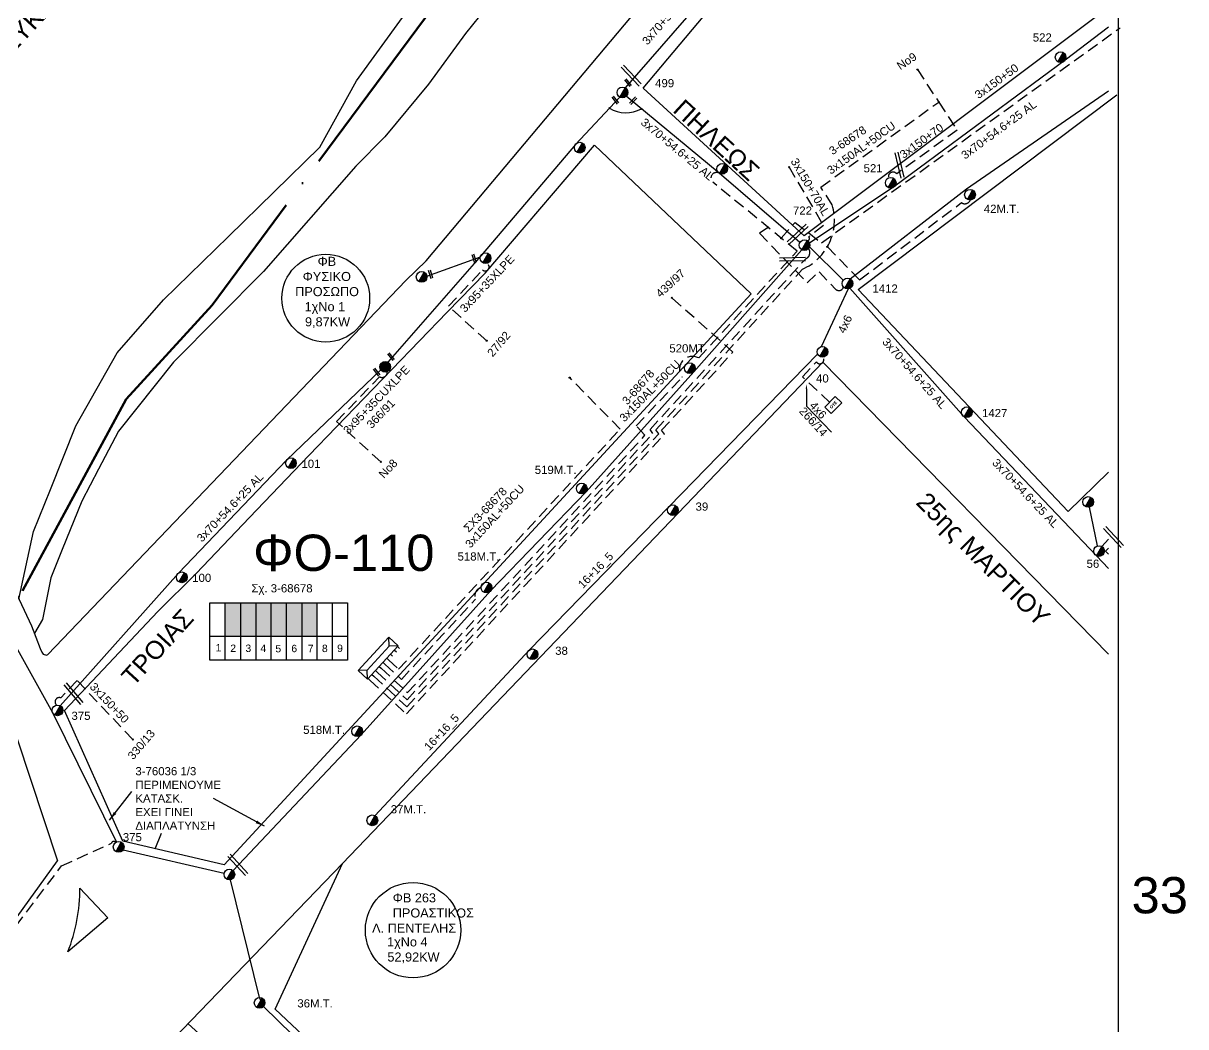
# Model space of a CAD drawing. Header units: millimetres. Extents: x 1020 to 3238, y 796 to 1818.
# Drawn here: x 2769.9 to 3026, y 1476.2 to 1697.4 of the extents above; entities that cross this region are included whole.
import ezdxf
from ezdxf import colors
from ezdxf.entities.mleader import LeaderData, LeaderLine
from ezdxf.enums import TextEntityAlignment as Align
from ezdxf.math import Vec2, Vec3

# ---------------------------------------------------------------- set-up
doc = ezdxf.new("R2010")
doc.units = ezdxf.units.MM
doc.linetypes.add('ACAD_ISO04W100', pattern=[30, 24, -3, 0, -3])
doc.linetypes.add('DASHED', pattern=[19.05, 12.7, -6.35])
for name, color, linetype, lineweight in [('16+16_5', 7, 'SYN_LINE', 30), ('3x150+50', 7, 'Continuous', 30), ('3x150+70', 7, 'Continuous', 30), ('3x150+70AL', 7, 'DASHED', 30), ('3x150AL+50CU', 7, 'Continuous', 30), ('3x70+54.6+25 AL', 7, 'SYN_LINE', 30), ('3x95+35XLPE', 7, 'Continuous', 30), ('4x6', 7, 'SYN_LINE', 30), ('4x6συγκ', 7, 'SYN_LINE', 30), ('Υπόβαθρο ΔΕΗ', 7, 'Continuous', 30)]:
    doc.layers.add(name, color=color, linetype=linetype, lineweight=lineweight)
for name, color, linetype in [('Pillar OTE', 7, 'Continuous'), ('text οδών', 7, 'Continuous'), ('text_kalodion', 7, 'Continuous'), ('Άγνωστα', 7, 'Continuous'), ('ΑΓΝΩΣΤΟ ΥΠΟΓΕΙΟ ΚΑΛΩΔΙΟ', 7, 'DASHED'), ('Επιγραφές - Σχήματα', 7, 'Continuous'), ('Καλώδια ΧΤ   3x150AL+50CU', 7, 'DASHED'), ('Καλώδια ΧΤ   3x150AL+50XLPE', 7, 'DASHED'), ('Μηχανική τομή', 7, 'Continuous'), ('Στύλος Ξύλινος', 7, 'Continuous'), ('Στύλος Ξύλινος @ 1', 7, 'Continuous'), ('Στύλος ΦΜ', 7, 'Continuous'), ('Στύλος ΦΜ @ 1', 7, 'Continuous'), ('Συνδέσεις', 7, 'Continuous'), ('Τομή', 7, 'Continuous'), ('Υποσταθμός πόλεως', 7, 'Continuous')]:
    doc.layers.add(name, color=color, linetype=linetype)
doc.styles.add('arial', font='arial.ttf')
doc.styles.get("Standard").update_dxf_attribs({"font": 'arial.ttf'})
doc.linetypes.add('PRANES_1r', pattern='A,0.5,[137,SPECLINE.shx,S=1,R=180,X=0,Y=0],0.5', length=1)
doc.linetypes.add('SYN_LINE', pattern='A,0.5,-0.0001,["/\\/\\/\\/",Standard,S=0.1,R=0,X=0,Y=-0.05],-0.25', length=0.7501)
doc.dimstyles.new('ISO-25', dxfattribs={"dimtxt": 2.5, "dimasz": 2.5, "dimexe": 1.25, "dimexo": 0.625, "dimtad": 1, "dimtxsty": 'Standard', "dimcen": 2.5, "dimadec": 0, "dimazin": 0, "dimtfac": 1, "dimtmove": 0, "dimatfit": 3, "dimfxl": 1, "dimarcsym": 0})

# ---------------------------------------------------------------- blocks, each defined once
blk = doc.blocks.new('ΥΠΑΡΧΩΝ ΤΣΙΜΕΝΤΕΝΙΟΣ ΣΤΥΛΟΣ')
at = {"layer": 'Στύλος ΦΜ'}
blk.add_hatch(color=7, dxfattribs=at).paths.add_polyline_path([(-1.29, -2.28, 0.574793), (2.62, 0, 0.268822), (1.3, 2.27)])
at = {"layer": 'Στύλος ΦΜ', "color": 7}
blk.add_line((-1.29, -2.28), (1.3, 2.27), dxfattribs=at)
blk.add_circle((0, 0), 2.62, dxfattribs=at)
at = {"layer": 'Στύλος ΦΜ', "flags": 4}
for tag, p in [('ΑΡΙΘΜΟΣ', (-4.68, 8.05)), ('ΤΥΠΟΣ', (-4.91, 3.03))]:
    blk.add_attdef(tag, p, '', height=4, dxfattribs=at)
blk = doc.blocks.new('ΥΠΑΡΧΩΝ ΞΥΛΙΝΟΣ ΣΤΥΛΟΣ')
at = {"layer": 'Στύλος Ξύλινος'}
h = blk.add_hatch(color=7, dxfattribs=at)
h.paths.add_polyline_path([(-2.62, 0, 0.270008), (-1.29, -2.28), (1.3, 2.27, 0.576266)])
h.paths.add_polyline_path([(-1.29, -2.28, 0.574793), (2.62, 0, 0.268822), (1.3, 2.27)])
at = {"layer": 'Στύλος Ξύλινος', "color": 7}
blk.add_line((-1.29, -2.28), (1.3, 2.27), dxfattribs=at)
blk.add_circle((0, 0), 2.62, dxfattribs=at)
at = {"layer": 'Στύλος Ξύλινος', "flags": 4}
for tag, p in [('ΑΡΙΘΜΟΣ', (-4.91, 8.6)), ('ΤΥΠΟΣ', (-4.85, 3.39))]:
    blk.add_attdef(tag, p, '', height=4, dxfattribs=at)
blk = doc.blocks.new('ΤΟΜΗ')
at = {"layer": 'Τομή', "ltscale": 40}
for p, q in [((-5.7, 0), (17.1, 0)), ((-5.7, -2.8), (17.1, -2.8))]:
    blk.add_line(p, q, dxfattribs=at)
blk = doc.blocks.new('ΜΗΧΑΝΙΚΗ ΤΟΜΗ')
at = {"layer": 'Μηχανική τομή', "ltscale": 40}
for p, q in [((-1.9, 0.8), (5.7, 0.8)), ((-1.9, -0.8), (5.7, -0.8))]:
    blk.add_line(p, q, dxfattribs=at)
blk = doc.blocks.new('ΥΠΟΣΤΑΘΜΟΣ ΠΟΛΕΩΣ 9 ΑΝΑΧΩΡΗΣΕΩΝ')
at = {"layer": 'Υποσταθμός πόλεως', "ltscale": 40}
for p, q in [((-9.63, -2.82), (-9.63, -4)), ((-7.12, -2.82), (-7.12, -4)), ((-4.84, -2.82), (-4.84, -4)), ((-2.36, -2.82), (-2.36, -4)), ((0.09, -2.82), (0.09, -4)), ((2.55, -2.82), (2.55, -4)), ((5.02, -2.82), (5.02, -4)), ((7.48, -2.82), (7.48, -4)), ((9.61, -2.82), (9.61, -4))]:
    blk.add_line(p, q, dxfattribs=at)
blk.add_lwpolyline([(-10.02, 2.82), (10.02, 2.82), (10.02, -2.82), (-10.02, -2.82)], close=True, dxfattribs=at)
for points in [[(-7.21, 0), (-10.02, 2.82)], [(-10.02, -2.82), (-7.21, 0)], [(-7.21, 0), (7.21, 0)], [(7.21, 0), (10.02, 2.82)], [(10.02, -2.82), (7.21, 0)]]:
    blk.add_lwpolyline(points, dxfattribs=at)
at = {"layer": 'Υποσταθμός πόλεως', "linetype": 'SYN_LINE', "ltscale": 40, "flags": 1}
for tag, p in [('ΜΕΤΑΣΧΗΜΑΤΙΣΜΟΣ', (10.79, 1.71)), ('ΙΣΧΥΣ', (10.77, -1.08)), ('ΑΡΙΘΜΟΣ', (10.89, -3.8))]:
    blk.add_attdef(tag, p, '', height=1.8, dxfattribs=at)
blk = doc.blocks.new('_ΣΥΝΔΕΣΗ')
at = {"layer": 'Συνδέσεις', "linetype": 'SYN_LINE', "ltscale": 40}
blk.add_hatch(color=256, dxfattribs=at).paths.add_polyline_path([(0.5, 0, 1), (-0.5, 0, 1)])
at = {"layer": 'Συνδέσεις'}
blk.add_circle((0, 0), 0.5, dxfattribs=at)
blk = doc.blocks.new('PILLAR ΟΤΕ')
at = {"layer": 'Pillar OTE', "ltscale": 40}
blk.add_lwpolyline([(-3.31, 2.02), (3.39, 2.02), (3.39, -1.99), (-3.31, -1.99)], close=True, dxfattribs=at)
at = {"layer": 'Pillar OTE', "insert": (-1.81, 0.71), "char_height": 1.3575, "width": 109.961, "attachment_point": 1}
blk.add_mtext('{\\fArial|b1|i0|c161|p34;OTE}', dxfattribs=at)

msp = doc.modelspace()

# ---------------------------------------------------------------- hatches: boundary and pattern name
at = {"layer": 'Καλώδια ΧΤ   3x150AL+50CU', "linetype": 'DASHED', "lineweight": -3, "ltscale": 0.2}
h = msp.add_hatch(color=5, dxfattribs=at)
h.dxf.hatch_style = 1
h.paths.add_polyline_path([(2817.78, 1569.68), (2814.34, 1569.68), (2814.34, 1562.32), (2817.78, 1562.32)])
h = msp.add_hatch(color=6, dxfattribs=at)
h.dxf.hatch_style = 1
h.paths.add_polyline_path([(2817.78, 1562.32), (2821.22, 1562.31), (2821.22, 1569.68), (2817.78, 1569.68)])
h = msp.add_hatch(color=62, dxfattribs=at)
h.dxf.hatch_style = 1
h.paths.add_polyline_path([(2824.52, 1569.68), (2821.22, 1569.68), (2821.22, 1562.31), (2824.52, 1562.31)])
h = msp.add_hatch(color=30, dxfattribs=at)
h.dxf.hatch_style = 1
h.paths.add_polyline_path([(2824.52, 1562.31), (2827.9, 1562.31), (2827.9, 1569.68), (2824.52, 1569.68)])
h = msp.add_hatch(color=2, dxfattribs=at)
h.dxf.hatch_style = 1
h.paths.add_polyline_path([(2827.9, 1562.31), (2831.3, 1562.3), (2831.3, 1569.68), (2827.9, 1569.68)])
h = msp.add_hatch(color=27, dxfattribs=at)
h.dxf.hatch_style = 1
h.paths.add_polyline_path([(2831.24, 1562.31), (2834.63, 1562.3), (2834.64, 1569.68), (2831.24, 1569.68)])

# ---------------------------------------------------------------- linework, layer by layer
at = {"lineweight": -3}
msp.add_lwpolyline([(1059.16, 1801.46), (3011.12, 1801.46), (3011.12, 806.84), (1059.16, 806.84)], close=True, dxfattribs=at)
at = {"lineweight": -3, "ltscale": 0.2}
for centre, radius in [((2836.53, 1636.81), 9.67), ((2855.76, 1497.52), 10.5)]:
    msp.add_circle(centre, radius, dxfattribs=at)
at = {"layer": '16+16_5', "linetype": 'Continuous', "lineweight": -3, "ltscale": 0.2}
msp.add_lwpolyline([(2944.92, 1624.49), (2912.1, 1590.83), (2881.4, 1559.29), (2847.37, 1522.75)], dxfattribs=at)
at = {"layer": '3x150+50', "color": 62, "linetype": 'DASHED', "lineweight": -3, "ltscale": 0.2}
msp.add_lwpolyline([(2936.91, 1650.01), (2939.97, 1653.53), (2945.77, 1649.03), (3011.58, 1696.43), (3011.58, 1696.43)], dxfattribs=at)
at = {"layer": '3x150+50', "color": 30, "linetype": 'DASHED', "lineweight": -3, "ltscale": 0.2}
msp.add_lwpolyline([(2850.42, 1557.04), (2852.58, 1555.05), (2901.41, 1607.98), (2890.28, 1619.3)], dxfattribs=at)
at = {"layer": '3x150+50', "color": 5, "linetype": 'DASHED', "lineweight": -3, "ltscale": 0.2}
msp.add_lwpolyline([(2849.58, 1556.14), (2853.21, 1552.79), (2869.56, 1570.51, -0.483196), (2870.76, 1572.98)], format="xyb", dxfattribs=at)
at = {"layer": '3x150+50', "color": 62, "linetype": 'DASHED', "lineweight": -3, "ltscale": 0.2}
msp.add_lwpolyline([(2794.02, 1539.54), (2781.72, 1552.55), (2778.17, 1548.7, 0.91411), (2777.28, 1547.12, 81.746997)], format="xyb", dxfattribs=at)
at = {"layer": '3x150+70', "color": 2, "linetype": 'DASHED', "lineweight": -3, "ltscale": 0.2}
msp.add_lwpolyline([(2966.92, 1687.19), (2971.61, 1680.03), (2975.64, 1673.88), (2962.35, 1664.22, 0.802234), (2960.54, 1663.32, -3.101444)], format="xyb", dxfattribs=at)
at = {"layer": '3x150+70AL', "color": 6, "linetype": 'DASHED', "lineweight": -3, "ltscale": 0.2}
msp.add_lwpolyline([(2938.63, 1665.68), (2946.23, 1652.81), (2942.98, 1650.3, -0.791811), (2942.61, 1649.53, 2.343439)], format="xyb", dxfattribs=at)
at = {"layer": '3x150AL+50CU', "color": 2, "linetype": 'DASHED', "lineweight": -3, "ltscale": 0.2}
msp.add_lwpolyline([(2847.14, 1553.49), (2854.41, 1546.78), (2909.9, 1606.93), (2909.3, 1607.8), (2941.56, 1643.21, 0.378579), (2948.14, 1657.36), (2945.61, 1661.3), (2971.61, 1680.03)], format="xyb", dxfattribs=at)
at = {"layer": '3x150AL+50CU', "color": 62, "linetype": 'DASHED', "lineweight": -3, "ltscale": 0.2}
msp.add_lwpolyline([(2848.76, 1555.24), (2854.55, 1549.89), (2906.87, 1606.6), (2904.92, 1608.68), (2915.09, 1619.39, -0.817537), (2918.71, 1623.64), (2940.38, 1647.17), (2921.86, 1662.37, -0.954672), (2923.3, 1664.3, -0.92639)], format="xyb", dxfattribs=at)
at = {"layer": '3x150AL+50CU', "color": 6, "linetype": 'DASHED', "lineweight": -3, "ltscale": 0.2}
msp.add_lwpolyline([(2847.91, 1554.33), (2854.45, 1548.3), (2908.62, 1607.02), (2908.03, 1607.88), (2942.31, 1645.52, 0.493983), (2942.92, 1647.74)], format="xyb", dxfattribs=at)
at = {"layer": '3x150AL+50CU', "color": 27, "linetype": 'DASHED', "lineweight": -3, "ltscale": 0.2}
msp.add_lwpolyline([(2846.29, 1552.57), (2854.29, 1545.18), (2911.15, 1606.82), (2910.55, 1607.69), (2926.27, 1624.94), (2912.78, 1636.9)], dxfattribs=at)
at = {"layer": '3x70+54.6+25 AL', "color": 151, "linetype": 'SYN_LINE', "lineweight": -3, "ltscale": 20}
msp.add_lwpolyline([(2926.51, 1710.83), (2902.49, 1683.19)], dxfattribs=at)
at = {"layer": '3x70+54.6+25 AL', "color": 173, "linetype": 'SYN_LINE', "lineweight": -3, "ltscale": 20}
msp.add_lwpolyline([(3009, 1696.56), (2999.45, 1689.26), (2961.96, 1661.53), (2943.12, 1648.93)], dxfattribs=at)
at = {"layer": '3x70+54.6+25 AL', "color": 62, "linetype": 'SYN_LINE', "lineweight": -3, "ltscale": 20}
for points in [[(2901.32, 1681.14), (2891.53, 1670.68), (2870.74, 1646.24), (2850.21, 1622.71)], [(2941, 1649.09), (2923.22, 1664.35), (2902.73, 1681.32)], [(2848.64, 1621.04), (2827.9, 1601.12), (2804.1, 1576.24), (2778.02, 1546.98)]]:
    msp.add_lwpolyline(points, dxfattribs=at)
at = {"layer": '3x70+54.6+25 AL', "color": 2, "linetype": 'SYN_LINE', "lineweight": -3, "ltscale": 20}
msp.add_lwpolyline([(2952.08, 1641.09), (2977.73, 1660.9), (3009, 1682.49)], dxfattribs=at)
at = {"layer": '3x70+54.6+25 AL', "color": 5, "linetype": 'SYN_LINE', "lineweight": -3, "ltscale": 20}
msp.add_lwpolyline([(2941.44, 1647.48), (2917.61, 1620.59), (2893.89, 1594.16), (2872.91, 1572.37), (2844.33, 1540.56), (2816.1, 1510.64)], dxfattribs=at)
at = {"layer": '3x70+54.6+25 AL', "color": 6, "linetype": 'SYN_LINE', "lineweight": -3, "ltscale": 10}
msp.add_lwpolyline([(2943.14, 1648.12), (2950.57, 1640.8)], dxfattribs=at)
at = {"layer": '3x70+54.6+25 AL', "color": 62, "linetype": 'SYN_LINE', "lineweight": -3, "ltscale": 10}
msp.add_lwpolyline([(2858.82, 1641.67), (2870.61, 1645.93)], dxfattribs=at)
at = {"layer": '3x70+54.6+25 AL', "color": 6, "linetype": 'SYN_LINE', "lineweight": -3, "ltscale": 20}
msp.add_lwpolyline([(2952.04, 1639.02), (2977.23, 1610.65), (3006.35, 1580.06), (3009, 1577.25)], dxfattribs=at)
at = {"layer": '3x70+54.6+25 AL', "color": 30, "linetype": 'SYN_LINE', "lineweight": -3, "ltscale": 20}
for points in [[(2790.45, 1516.97), (2776.36, 1545.46), (2754.27, 1585.11)], [(2791.87, 1515.21), (2814.14, 1510.06)], [(2822.8, 1480.67), (2821.95, 1482.67), (2815.57, 1508.65)], [(2845.12, 1458.88), (2822.8, 1480.67)]]:
    msp.add_lwpolyline(points, dxfattribs=at)
at = {"layer": '3x70+54.6+25 AL', "color": 27, "linetype": 'SYN_LINE', "lineweight": -3, "ltscale": 20}
msp.add_lwpolyline([(3009, 1583.71), (3007.52, 1582.1)], dxfattribs=at)
at = {"layer": '3x95+35XLPE', "color": 62, "linetype": 'DASHED', "lineweight": -3, "ltscale": 0.2}
for points in [[(2871.99, 1627.42), (2863.58, 1635.04), (2871.08, 1643.03, 1.157078), (2872.02, 1644.49, 35.443353)], [(2848.66, 1600.74), (2838.89, 1609.64), (2848.37, 1619.48, 0.587737), (2850.09, 1620.61, -461.644442)]]:
    msp.add_lwpolyline(points, format="xyb", dxfattribs=at)
at = {"layer": '4x6', "color": 6, "linetype": 'SYN_LINE', "lineweight": -3, "ltscale": 15}
msp.add_lwpolyline([(2951.63, 1638.89), (2945.7, 1626.12)], dxfattribs=at)
at = {"layer": '4x6', "color": 6, "linetype": 'DASHED', "lineweight": -3, "ltscale": 0.2}
msp.add_lwpolyline([(2947.61, 1613.83), (2941.56, 1619.5), (2944.65, 1622.79, 1.120418), (2946.04, 1623.81, -0.231639)], format="xyb", dxfattribs=at)
at = {"layer": '4x6συγκ', "color": 27, "linetype": 'SYN_LINE', "lineweight": -3, "ltscale": 7}
msp.add_lwpolyline([(3006.58, 1582.21), (3004.83, 1590.77)], dxfattribs=at)
at = {"layer": 'Pillar OTE', "lineweight": -3, "ltscale": 40}
for points in [[(2811.01, 1557.04), (2811.01, 1569.68), (2841.34, 1569.68), (2841.34, 1557.01), (2811.01, 1557.04)], [(2814.34, 1557.04), (2814.34, 1569.68)], [(2817.78, 1557.04), (2817.78, 1569.68)], [(2821.22, 1557.03), (2821.22, 1569.68)], [(2824.51, 1557.03), (2824.52, 1569.68)], [(2827.9, 1557.03), (2827.9, 1569.68)], [(2831.3, 1557.02), (2831.3, 1569.68)], [(2834.63, 1557.02), (2834.64, 1569.68)], [(2838.02, 1557.02), (2838.02, 1569.68)], [(2811.01, 1562.32), (2841.34, 1562.3)]]:
    msp.add_lwpolyline(points, dxfattribs=at)
at = {"layer": 'ΑΓΝΩΣΤΟ ΥΠΟΓΕΙΟ ΚΑΛΩΔΙΟ', "color": 2, "linetype": 'DASHED', "lineweight": -3, "ltscale": 0.2}
msp.add_lwpolyline([(2947.06, 1648.14), (2954.18, 1640.85), (2976.6, 1657.88, 0.606676), (2978.69, 1658.91, -29.878136)], format="xyb", dxfattribs=at)
at = {"layer": 'ΑΓΝΩΣΤΟ ΥΠΟΓΕΙΟ ΚΑΛΩΔΙΟ', "color": 62, "linetype": 'DASHED', "lineweight": -3, "ltscale": 0.2}
msp.add_lwpolyline([(2934.02, 1652.38), (2932.09, 1651.11), (2942.62, 1640.22), (2945.23, 1642.64), (2948.88, 1638.81, 0.601717), (2950.61, 1639.29, 1.619268)], format="xyb", dxfattribs=at)
at = {"layer": 'Καλώδια ΧΤ   3x150AL+50XLPE', "color": 30, "linetype": 'DASHED', "lineweight": -3, "ltscale": 0.2}
msp.add_lwpolyline([(2734.61, 1456.99, -0.407229), (2740.61, 1462.07), (2778.31, 1511.68), (2789.31, 1516.7, -0.6404), (2790.26, 1516.87)], format="xyb", dxfattribs=at)
at = {"layer": 'Υπόβαθρο ΔΕΗ', "color": 1, "linetype": 'ACAD_ISO04W100', "lineweight": 50, "ltscale": 2}
msp.add_lwpolyline([(2897.66, 1801.46), (2899.37, 1753.84), (2811.49, 1635.31), (2792.55, 1614.57), (2757.37, 1549.51), (2665.72, 1495.01), (2560.71, 1451.54), (2481.37, 1390.44), (2388.44, 1347.03), (2262.24, 1330.19), (2197.17, 1327.65), (2179.45, 1318.84), (2139.09, 1283.92), (2119.89, 1261.32), (2078.79, 1160.44), (2035.44, 1084.11), (1936.96, 1112.27), (1734.05, 1208.64), (1538.56, 1301.42), (1499.15, 1214.88), (1220.66, 1365.27), (1101.95, 1134.49), (1047.96, 1156.8)], dxfattribs=at)
at = {"layer": 'Υπόβαθρο ΔΕΗ', "linetype": 'PRANES_1r', "lineweight": -3, "ltscale": 0.2}
for points in [[(2768.93, 1570.47), (2772.11, 1585.36), (2775.85, 1594.65), (2781.49, 1608.66), (2790.53, 1624.8), (2800.8, 1636.43), (2815.09, 1650.42), (2835.19, 1670.1), (2843.32, 1684.69), (2868.09, 1718.86), (2883.95, 1737.27), (2894.81, 1753.21), (2895.62, 1757.94), (2895.08, 1765.12), (2894.1, 1772.94), (2892.25, 1785.32), (2891.96, 1793.75), (2891.69, 1801.46)], [(2871.95, 1700.89), (2867.34, 1695.14), (2859.19, 1683.97), (2849.56, 1672.39), (2843.13, 1665.91), (2822.8, 1642.71), (2802.95, 1622.71), (2790.88, 1607.53), (2786.47, 1599.12), (2782.76, 1592.07), (2778.46, 1581.44), (2775.92, 1575.16), (2774.1, 1565.98), (2772.33, 1562.96)]]:
    msp.add_lwpolyline(points, dxfattribs=at)
at = {"layer": 'Υπόβαθρο ΔΕΗ', "color": 7, "lineweight": -3}
for points in [[(2857.6, 1799.09), (2775.2, 1711.07), (2716.34, 1647.42), (2762.48, 1582.94), (2766.22, 1576.2), (2771.72, 1564.58), (2773.62, 1559.58), (2773.95, 1558.83), (2774.28, 1558.38), (2774.97, 1558.1), (2775.3, 1558.28), (2854.2, 1640.69), (2858.63, 1645.08), (2986.7, 1797.46)], [(3009, 1700.88), (2941.93, 1650.53), (2906.51, 1683.11), (2995.07, 1788.56)], [(3009, 1598.5), (3000.12, 1589.83), (2953.84, 1638.76), (3010.82, 1681.66)], [(3009, 1305), (2997.51, 1322.28), (2919.67, 1391.7), (2876.72, 1431.81), (2825.39, 1480.14), (2840.19, 1512.25), (2946.1, 1622.7), (3009, 1558.38)], [(3009, 1580.42), (3008.36, 1581.09), (3009, 1581.73)], [(2765.49, 1548.8), (2777.44, 1512.79)], [(2704.72, 1431.36), (2730.71, 1455.75), (2749.93, 1477.21), (2767.2, 1498.61), (2777.44, 1512.79)], [(2840.19, 1512.25), (2797.13, 1467.44), (2833.49, 1435.42), (2975.07, 1305.94), (2983.8, 1297.96), (2995.29, 1280.68)], [(2806.18, 1476.85), (2992.22, 1307.94), (3006.4, 1286.6)]]:
    msp.add_lwpolyline(points, dxfattribs=at)
msp.add_lwpolyline([(2814.15, 1511.93), (2791.81, 1517.12), (2778.95, 1545.91), (2799.51, 1567.76), (2808, 1576.15), (2819.7, 1588.46), (2832.82, 1602.16), (2863.31, 1633.76), (2871.63, 1642.34), (2895.74, 1670.54), (2930.24, 1637.76)], close=True, dxfattribs=at)
msp.add_lwpolyline([(2782.35, 1506.81), (2788.54, 1500.27), (2779.7, 1492.73, 0.093073), (2782.35, 1506.81, -1.219956)], format="xyb", dxfattribs=at)
at = {"layer": 'Υπόβαθρο ΔΕΗ', "lineweight": -3}
msp.add_arc((2902.72, 1684.9), 7.21, 239.3186, 297.9329, dxfattribs=at)

# ---------------------------------------------------------------- block references
at = {"layer": 'Pillar OTE', "xscale": 0.5, "yscale": 0.5, "zscale": 0.5, "rotation": 46}
msp.add_blockref('PILLAR ΟΤΕ', (2948.36, 1613.25), dxfattribs=at)
at = {"layer": 'Μηχανική τομή', "lineweight": -3, "xscale": 0.2499999999999677, "yscale": 0.2499999999999677, "zscale": 0.2499999999999677}
for p, rotation in [((2903.47, 1683.95), 128.1348075056611), ((2900.66, 1680.09), 128.1348075056611), ((2903.97, 1680.01), 46.45543828265679), ((2869.42, 1645.07), 107.6648634363392), ((2859.82, 1641.6), 107.6648634363392), ((2851.25, 1623.55), 128.1348075056611), ((2848.06, 1620.14), 128.1348075056611)]:
    msp.add_blockref('ΜΗΧΑΝΙΚΗ ΤΟΜΗ', p, dxfattribs=dict(at, rotation=rotation))
at = {"layer": 'Στύλος Ξύλινος @ 1', "lineweight": -3, "ltscale": 40, "xscale": 0.4499999999997463, "yscale": 0.4499999999997463, "zscale": 0.4499999999997463}
msp.add_blockref('ΥΠΑΡΧΩΝ ΞΥΛΙΝΟΣ ΣΤΥΛΟΣ', (2849.63, 1621.69), dxfattribs=at)
at = {"layer": 'Στύλος ΦΜ @ 1', "lineweight": -3, "ltscale": 40}
ref = msp.add_blockref('ΥΠΑΡΧΩΝ ΤΣΙΜΕΝΤΕΝΙΟΣ ΣΤΥΛΟΣ', (2998.47, 1689.92), dxfattribs=dict(at, xscale=0.4500000000003782, yscale=0.4500000000003782, zscale=0.4500000000003782))
ref.add_attrib('ΤΥΠΟΣ', '522', (2992.33, 1693.38), dxfattribs={"layer": 'Στύλος ΦΜ', "height": 1.8, "flags": 4})
ref = msp.add_blockref('ΥΠΑΡΧΩΝ ΤΣΙΜΕΝΤΕΝΙΟΣ ΣΤΥΛΟΣ', (2901.9, 1682.16), dxfattribs=dict(at, xscale=0.4500000000003782, yscale=0.4500000000003782, zscale=0.4500000000003782))
ref.add_attrib('ΤΥΠΟΣ', '499', (2909.11, 1683.31), dxfattribs={"layer": 'Στύλος ΦΜ', "height": 1.8, "flags": 4})
for p, xscale, yscale, zscale in [((2892.49, 1669.99), 0.4500000000003782, 0.4500000000003782, 0.4500000000003782), ((2923.88, 1665.33), 0.4500000000003782, 0.4500000000003782, 0.4500000000003782), ((2871.75, 1645.64), 0.4500000000003782, 0.4500000000003782, 0.4500000000003782), ((2857.65, 1641.5), 0.4500000000003782, 0.4500000000003782, 0.4500000000003782), ((3004.53, 1591.9), 0.450000000000327, 0.450000000000327, 0.450000000000327), ((2815.29, 1509.8), 0.4500000000003782, 0.4500000000003782, 0.4500000000003782)]:
    msp.add_blockref('ΥΠΑΡΧΩΝ ΤΣΙΜΕΝΤΕΝΙΟΣ ΣΤΥΛΟΣ', p, dxfattribs=dict(at, xscale=xscale, yscale=yscale, zscale=zscale))
ref = msp.add_blockref('ΥΠΑΡΧΩΝ ΤΣΙΜΕΝΤΕΝΙΟΣ ΣΤΥΛΟΣ', (2961.03, 1662.25), dxfattribs=dict(at, xscale=0.4500000000003782, yscale=0.4500000000003782, zscale=0.4500000000003782))
ref.add_attrib('ΤΥΠΟΣ', '521', (2955.05, 1664.55), dxfattribs={"layer": 'Στύλος ΦΜ', "height": 1.8, "flags": 4})
ref = msp.add_blockref('ΥΠΑΡΧΩΝ ΤΣΙΜΕΝΤΕΝΙΟΣ ΣΤΥΛΟΣ', (2978.5, 1659.62), dxfattribs=dict(at, xscale=0.4500000000003782, yscale=0.4500000000003782, zscale=0.4500000000003782))
ref.add_attrib('ΤΥΠΟΣ', '42M.T.', (2981.54, 1655.61), dxfattribs={"layer": 'Στύλος ΦΜ', "height": 1.8, "flags": 4})
ref = msp.add_blockref('ΥΠΑΡΧΩΝ ΤΣΙΜΕΝΤΕΝΙΟΣ ΣΤΥΛΟΣ', (2942.03, 1648.5), dxfattribs=dict(at, xscale=0.4500000000003782, yscale=0.4500000000003782, zscale=0.4500000000003782))
ref.add_attrib('ΤΥΠΟΣ', '722', (2939.48, 1655.22), dxfattribs={"layer": 'Στύλος ΦΜ', "height": 1.8, "flags": 4})
ref = msp.add_blockref('ΥΠΑΡΧΩΝ ΤΣΙΜΕΝΤΕΝΙΟΣ ΣΤΥΛΟΣ', (2951.49, 1640.06), dxfattribs=dict(at, xscale=0.450000000000327, yscale=0.450000000000327, zscale=0.450000000000327))
ref.add_attrib('ΤΥΠΟΣ', '1412', (2956.99, 1638.03), dxfattribs={"layer": 'Στύλος ΦΜ', "height": 1.8, "flags": 4})
ref = msp.add_blockref('ΥΠΑΡΧΩΝ ΤΣΙΜΕΝΤΕΝΙΟΣ ΣΤΥΛΟΣ', (2916.74, 1621.38), dxfattribs=dict(at, xscale=0.4500000000003782, yscale=0.4500000000003782, zscale=0.4500000000003782))
ref.add_attrib('ΑΡΙΘΜΟΣ', '520MT', (2912.24, 1624.86), dxfattribs={"layer": 'Στύλος ΦΜ', "height": 1.8, "flags": 4})
ref = msp.add_blockref('ΥΠΑΡΧΩΝ ΤΣΙΜΕΝΤΕΝΙΟΣ ΣΤΥΛΟΣ', (2945.99, 1624.98), dxfattribs=dict(at, xscale=0.4500000000003259, yscale=0.4500000000003259, zscale=0.4500000000003259))
ref.add_attrib('ΤΥΠΟΣ', '40', (2944.57, 1618.23), dxfattribs={"layer": 'Στύλος ΦΜ', "height": 1.8, "flags": 4})
ref = msp.add_blockref('ΥΠΑΡΧΩΝ ΤΣΙΜΕΝΤΕΝΙΟΣ ΣΤΥΛΟΣ', (2977.81, 1611.68), dxfattribs=dict(at, xscale=0.450000000000327, yscale=0.450000000000327, zscale=0.450000000000327))
ref.add_attrib('ΤΥΠΟΣ', '1427', (2981.14, 1610.59), dxfattribs={"layer": 'Στύλος ΦΜ', "height": 1.8, "flags": 4})
ref = msp.add_blockref('ΥΠΑΡΧΩΝ ΤΣΙΜΕΝΤΕΝΙΟΣ ΣΤΥΛΟΣ', (2828.86, 1600.44), dxfattribs=dict(at, xscale=0.4500000000002624, yscale=0.4500000000002624, zscale=0.4500000000002624))
ref.add_attrib('ΤΥΠΟΣ', '101', (2831.16, 1599.42), dxfattribs={"layer": 'Στύλος ΦΜ', "height": 1.8, "flags": 4})
ref = msp.add_blockref('ΥΠΑΡΧΩΝ ΤΣΙΜΕΝΤΕΝΙΟΣ ΣΤΥΛΟΣ', (2892.93, 1594.85), dxfattribs=dict(at, xscale=0.4500000000003782, yscale=0.4500000000003782, zscale=0.4500000000003782))
ref.add_attrib('ΤΥΠΟΣ', '519M.T.', (2882.58, 1598.08), dxfattribs={"layer": 'Στύλος ΦΜ', "height": 1.8, "flags": 4})
ref = msp.add_blockref('ΥΠΑΡΧΩΝ ΤΣΙΜΕΝΤΕΝΙΟΣ ΣΤΥΛΟΣ', (2913.02, 1590.1), dxfattribs=dict(at, xscale=0.4500000000003259, yscale=0.4500000000003259, zscale=0.4500000000003259))
ref.add_attrib('ΤΥΠΟΣ', '39', (2918.02, 1589.98), dxfattribs={"layer": 'Στύλος ΦΜ', "height": 1.8, "flags": 4})
ref = msp.add_blockref('ΥΠΑΡΧΩΝ ΤΣΙΜΕΝΤΕΝΙΟΣ ΣΤΥΛΟΣ', (2871.94, 1573.03), dxfattribs=dict(at, xscale=0.4500000000003782, yscale=0.4500000000003782, zscale=0.4500000000003782))
ref.add_attrib('ΤΥΠΟΣ', '518M.T.', (2865.57, 1578.99), dxfattribs={"layer": 'Στύλος ΦΜ', "height": 1.8, "flags": 4})
ref = msp.add_blockref('ΥΠΑΡΧΩΝ ΤΣΙΜΕΝΤΕΝΙΟΣ ΣΤΥΛΟΣ', (3006.93, 1581.08), dxfattribs=dict(at, xscale=0.450000000000327, yscale=0.450000000000327, zscale=0.450000000000327))
ref.add_attrib('ΤΥΠΟΣ', '56', (3004.19, 1577.39), dxfattribs={"layer": 'Στύλος ΦΜ', "height": 1.8, "flags": 4})
ref = msp.add_blockref('ΥΠΑΡΧΩΝ ΤΣΙΜΕΝΤΕΝΙΟΣ ΣΤΥΛΟΣ', (2804.8, 1575.29), dxfattribs=dict(at, xscale=0.4500000000002624, yscale=0.4500000000002624, zscale=0.4500000000002624))
ref.add_attrib('ΤΥΠΟΣ', '100', (2807.1, 1574.28), dxfattribs={"layer": 'Στύλος ΦΜ', "height": 1.8, "flags": 4})
ref = msp.add_blockref('ΥΠΑΡΧΩΝ ΤΣΙΜΕΝΤΕΝΙΟΣ ΣΤΥΛΟΣ', (2882.09, 1558.33), dxfattribs=dict(at, xscale=0.4500000000003259, yscale=0.4500000000003259, zscale=0.4500000000003259))
ref.add_attrib('ΤΥΠΟΣ', '38', (2887.09, 1558.21), dxfattribs={"layer": 'Στύλος ΦΜ', "height": 1.8, "flags": 4})
ref = msp.add_blockref('ΥΠΑΡΧΩΝ ΤΣΙΜΕΝΤΕΝΙΟΣ ΣΤΥΛΟΣ', (2777.43, 1545.96), dxfattribs=dict(at, xscale=0.4500000000002878, yscale=0.4500000000002878, zscale=0.4500000000002878))
ref.add_attrib('ΤΥΠΟΣ', '375', (2780.49, 1543.87), dxfattribs={"layer": 'Στύλος ΦΜ', "height": 1.8, "flags": 4})
ref = msp.add_blockref('ΥΠΑΡΧΩΝ ΤΣΙΜΕΝΤΕΝΙΟΣ ΣΤΥΛΟΣ', (2843.47, 1541.36), dxfattribs=dict(at, xscale=0.4500000000003782, yscale=0.4500000000003782, zscale=0.4500000000003782))
ref.add_attrib('ΤΥΠΟΣ', '518M.T.', (2831.54, 1540.78), dxfattribs={"layer": 'Στύλος ΦΜ', "height": 1.8, "flags": 4})
ref = msp.add_blockref('ΥΠΑΡΧΩΝ ΤΣΙΜΕΝΤΕΝΙΟΣ ΣΤΥΛΟΣ', (2846.79, 1521.73), dxfattribs=dict(at, xscale=0.4500000000003259, yscale=0.4500000000003259, zscale=0.4500000000003259))
ref.add_attrib('ΤΥΠΟΣ', '37M.T.', (2850.85, 1523.27), dxfattribs={"layer": 'Στύλος ΦΜ', "height": 1.8, "flags": 4})
ref = msp.add_blockref('ΥΠΑΡΧΩΝ ΤΣΙΜΕΝΤΕΝΙΟΣ ΣΤΥΛΟΣ', (2790.89, 1515.87), dxfattribs=dict(at, xscale=0.4500000000002878, yscale=0.4500000000002878, zscale=0.4500000000002878))
ref.add_attrib('ΤΥΠΟΣ', '375', (2791.81, 1517.12), dxfattribs={"layer": 'Στύλος ΦΜ', "height": 1.8, "flags": 4})
ref = msp.add_blockref('ΥΠΑΡΧΩΝ ΤΣΙΜΕΝΤΕΝΙΟΣ ΣΤΥΛΟΣ', (2821.95, 1481.49), dxfattribs=dict(at, xscale=0.4500000000003259, yscale=0.4500000000003259, zscale=0.4500000000003259))
ref.add_attrib('ΤΥΠΟΣ', '36M.T.', (2830.27, 1480.49), dxfattribs={"layer": 'Στύλος ΦΜ', "height": 1.8, "flags": 4})
at = {"layer": 'Συνδέσεις', "lineweight": -3, "xscale": 0.25, "yscale": 0.25, "zscale": 0.25}
for p in [(2966.92, 1687.19), (2899.04, 1678.7), (2906.1, 1678.53), (2971.61, 1680.03), (2938.64, 1665.69), (2934.02, 1652.39), (2936.91, 1650.01), (2947.06, 1648.14), (2912.78, 1636.91), (2871.99, 1627.43), (2890.28, 1619.3), (2848.66, 1600.74), (2794.02, 1539.55)]:
    msp.add_blockref('_ΣΥΝΔΕΣΗ', p, dxfattribs=at)
at = {"layer": 'Τομή', "lineweight": -3, "xscale": 0.2499999999999996, "yscale": 0.2499999999999996, "zscale": 0.2499999999999996}
for p, rotation in [((2904.58, 1684.6), 133.5875028228677), ((2962.98, 1664.68), 103.075708789224), ((2939.24, 1650.23), 42.4957034146691), ((2937.95, 1645.77), 1.070233739105758), ((3009.43, 1585.46), 312.6198851484221), ((2780.26, 1550.96), 310.0980556131654), ((2816.44, 1513.19), 312.6198851484221)]:
    msp.add_blockref('ΤΟΜΗ', p, dxfattribs=dict(at, rotation=rotation))
at = {"layer": 'Υποσταθμός πόλεως', "lineweight": -3, "xscale": 0.4999999999999997, "yscale": 0.4999999999999997, "zscale": 0.4999999999999997, "rotation": 47.30621590339378}
msp.add_blockref('ΥΠΟΣΤΑΘΜΟΣ ΠΟΛΕΩΣ 9 ΑΝΑΧΩΡΗΣΕΩΝ', (2848.08, 1557.46), dxfattribs=at)

# ---------------------------------------------------------------- texts
at = {"lineweight": -3, "ltscale": 30, "char_height": 1.63, "width": 11.2573, "attachment_point": 1}
for s, insert in [('1', (2812.26, 1560.6)), ('2', (2815.49, 1560.47)), ('3', (2818.83, 1560.47)), ('4', (2822.13, 1560.47)), ('5', (2825.43, 1560.39)), ('6', (2828.95, 1560.42)), ('7', (2832.58, 1560.42)), ('8', (2835.69, 1560.44)), ('9', (2839.03, 1560.47))]:
    msp.add_mtext(s, dxfattribs=dict(at, insert=insert))
at = {"layer": 'text οδών', "lineweight": -3}
for s, rotation, p in [('ΚΑΡΥΔΑ ΛΕΥΚΑΔΟΣ', 47.2406, (2765.25, 1691.08)), ('ΠΗΛΕΩΣ', 317.3891, (2922.65, 1671.66)), ('25ης ΜΑΡΤΙΟΥ', 314.8215, (2981.45, 1579.27))]:
    msp.add_text(s, height=4, rotation=rotation, dxfattribs=at).set_placement(p, align=Align.MIDDLE_CENTER)
at = {"layer": 'text οδών', "lineweight": -3, "ltscale": 40, "insert": (2791.16, 1553.76), "char_height": 2, "width": 13.6816, "attachment_point": 1, "rotation": 47.7561}
msp.add_mtext('{\\H2x;TPOIAΣ\\fMS Shell Dlg|b0|i0|c0|p0;\\H0.35416x;\\P} ', dxfattribs=at)
at = {"layer": 'text_kalodion', "linetype": 'Continuous', "lineweight": -3, "ltscale": 0.2}
for s, rotation, p in [('3x70+54.6+25 AL', 49.0005, (2913.26, 1700.56)), ('3x150+50', 35.7662, (2984.36, 1684.64)), ('3x70+54.6+25 AL', 36.4949, (2984.85, 1673.96)), ('3x70+54.6+25 AL', 320.3726, (2914.01, 1669.64)), ('3x150AL+50CU', 35.7739, (2954.53, 1669.94)), ('3x150+70', 36.0017, (2967.82, 1671.48)), ('3x150+70AL', 300.5434, (2943.29, 1661.34)), ('3x95+35XLPE', 46.8323, (2872.08, 1640.03)), ('4x6', 65, (2950.94, 1631.1)), ('3x70+54.6+25 AL', 311.5978, (2966.29, 1620.26)), ('3x95+35CUXLPE', 46.0332, (2847.71, 1614.42)), ('3x150AL+50CU', 45.4427, (2907.96, 1616.39)), ('4x6', 312.6776, (2945.03, 1612.14)), ('3x70+54.6+25 AL', 313.5885, (2990.75, 1593.83)), ('3x70+54.6+25 AL', 46.2665, (2815.45, 1590.71)), ('3x150AL+50CU', 47.3062, (2873.78, 1588.75)), ('16+16_5', 45.7783, (2895.99, 1576.85)), ('3x150+50', 313.3985, (2788.86, 1547.62)), ('16+16_5', 47.0364, (2862.06, 1541.17))]:
    msp.add_text(s, height=1.8, rotation=rotation, dxfattribs=at).set_placement(p, align=Align.MIDDLE_CENTER)
at = {"layer": 'text_kalodion', "linetype": 'Continuous', "lineweight": -3, "ltscale": 0.2, "insert": (2942.03, 1613.02), "char_height": 1.8, "width": 13.3573, "attachment_point": 1, "rotation": 312.6776}
msp.add_mtext('266/14', dxfattribs=at)
at = {"layer": 'Άγνωστα', "color": 7, "lineweight": -3, "insert": (2820.13, 1573.77), "char_height": 1.8, "width": 4.551914400963142e-14, "attachment_point": 1}
msp.add_mtext('Σχ. 3-68678', dxfattribs=at)
at = {"layer": 'Επιγραφές - Σχήματα', "lineweight": -3, "char_height": 8, "width": 15.5504, "attachment_point": 1, "style": 'arial'}
for s, insert in [('ΦO-110', (2820.51, 1584.7)), ('33', (3014.1, 1509.23))]:
    msp.add_mtext(s, dxfattribs=dict(at, insert=insert))
at = {"layer": 'Υπόβαθρο ΔΕΗ', "lineweight": -3, "char_height": 1.8, "width": 13.3573, "attachment_point": 1, "style": 'arial'}
for s, insert, rotation in [('No9', (2962.14, 1688.53), 33.8304), ('3-68678', (2947.2, 1669.79), 33.8304), ('439/97', (2909.05, 1638.14), 43.0022), ('27/92', (2871.94, 1624.9), 49.7714), ('3-68678', (2901.65, 1614.36), 48.7073), ('366/91', (2845.34, 1609.18), 46.2949), ('No8', (2848.02, 1598.21), 46.2949), ('ΣΧ3-68678', (2866.72, 1586.33), 46.2949), ('330/13', (2792.71, 1536.1), 49.7714)]:
    msp.add_mtext(s, dxfattribs=dict(at, insert=insert, rotation=rotation))
at = {"layer": 'Υπόβαθρο ΔΕΗ', "lineweight": -3, "char_height": 2, "attachment_point": 1}
for s, insert, width in [('{\\W8.64836; }ΦΒ \\P{\\W4.42067; }ΦΥΣΙΚΟ \\P{\\W2.28183; }ΠΡΟΣΩΠΟ', (2828.02, 1645.93), 17.2548), ('{\\W5.64925; }1χΝο 1\\P{\\W5.75643; }9,87KW', (2827.49, 1635.94), 17.2548), ('\\pi5.122;ΦΒ 263{\\W4.4207; \\P\\pi0.9863;}ΠΡΟΑΣΤΙΚΟΣ\\P\\pi0.57839;Λ. ΠΕΝΤΕΛΗΣ', (2846.17, 1505.65), 19.5319), ('{\\W5.64925; }1χΝο 4\\P{\\W5.75643; }52,92KW', (2845.65, 1495.94), 17.2548)]:
    msp.add_mtext(s, dxfattribs=dict(at, insert=insert, width=width))
at = {"layer": 'Υπόβαθρο ΔΕΗ', "color": 1, "lineweight": -3, "insert": (2794.58, 1533.46), "char_height": 1.8, "width": 13.3573, "attachment_point": 1, "style": 'arial'}
msp.add_mtext('\\A1;3-76036 1/3 \\PΠΕΡΙΜΕΝΟΥΜΕ ΚΑΤΑΣΚ. ΕΧΕΙ ΓΙΝΕΙ ΔΙΑΠΛΑΤΥΝΣΗ', dxfattribs=at)

# ---------------------------------------------------------------- leaders
at = {"layer": 'Επιγραφές - Σχήματα', "ltscale": 40}
for points, override in [([(2788.87, 1521.79), (2793.78, 1528.05)], {"dimasz": 2, "dimtad": 0}), ([(2823.01, 1520.44), (2811.82, 1526.52)], {"dimasz": 2, "dimtad": 0}), ([(2798.92, 1515.47), (2800.34, 1518.92)], {"dimasz": 0.5, "dimtad": 0})]:
    msp.add_leader(points, dimstyle='ISO-25', override=override, dxfattribs=at)
at = {"layer": 'Υπόβαθρο ΔΕΗ', "color": 7, "lineweight": -3}
ml = msp.add_multileader_mtext('Standard', dxfattribs=at)
ml.set_content('', color=7)
ml.set_leader_properties()
ml.build(insert=Vec2(0, 0))
ml.multileader.update_dxf_attribs({"arrow_head_size": 1})
ctx = ml.context
ctx.base_point, ctx.arrow_head_size, ctx.plane_origin, ctx.plane_x_axis, ctx.plane_y_axis = Vec3(2950.79, 1604.38), 1, Vec3(2942.45, 1617.86), Vec3(-0.694658, 0.71934), Vec3(-0.71934, -0.694658)
ctx.text_align_type = 2
notes = []
notes.append((ctx, [(0, (1, 1, 0), (2942.45, 1613.02), (0.694658, -0.71934), 8, [(0, [(2942.45, 1617.86)], 0, [])])]))
ctx.mtext.insert, ctx.mtext.text_direction, ctx.mtext.rotation, ctx.mtext.alignment, ctx.mtext.line_spacing_factor, ctx.mtext.flow_direction = Vec3(2947.96, 1604.43), Vec3(-0.694658, 0.71934), 2.338741, 3, 0.3, 5
for ctx, leaders in notes:
    for number, flags, end, landing, length, lines in leaders:
        leader = LeaderData()
        leader.index, (leader.has_last_leader_line, leader.has_dogleg_vector, leader.attachment_direction) = number, flags
        leader.last_leader_point, leader.dogleg_vector, leader.dogleg_length = Vec3(end), Vec3(landing), length
        for number, points, colour, breaks in lines:
            line = LeaderLine()
            line.index, line.vertices, line.color, line.breaks = number, Vec3.list(points), colors.encode_raw_color(colour), breaks
            leader.lines.append(line)
        ctx.leaders.append(leader)

doc.saveas('drawing.dxf')
